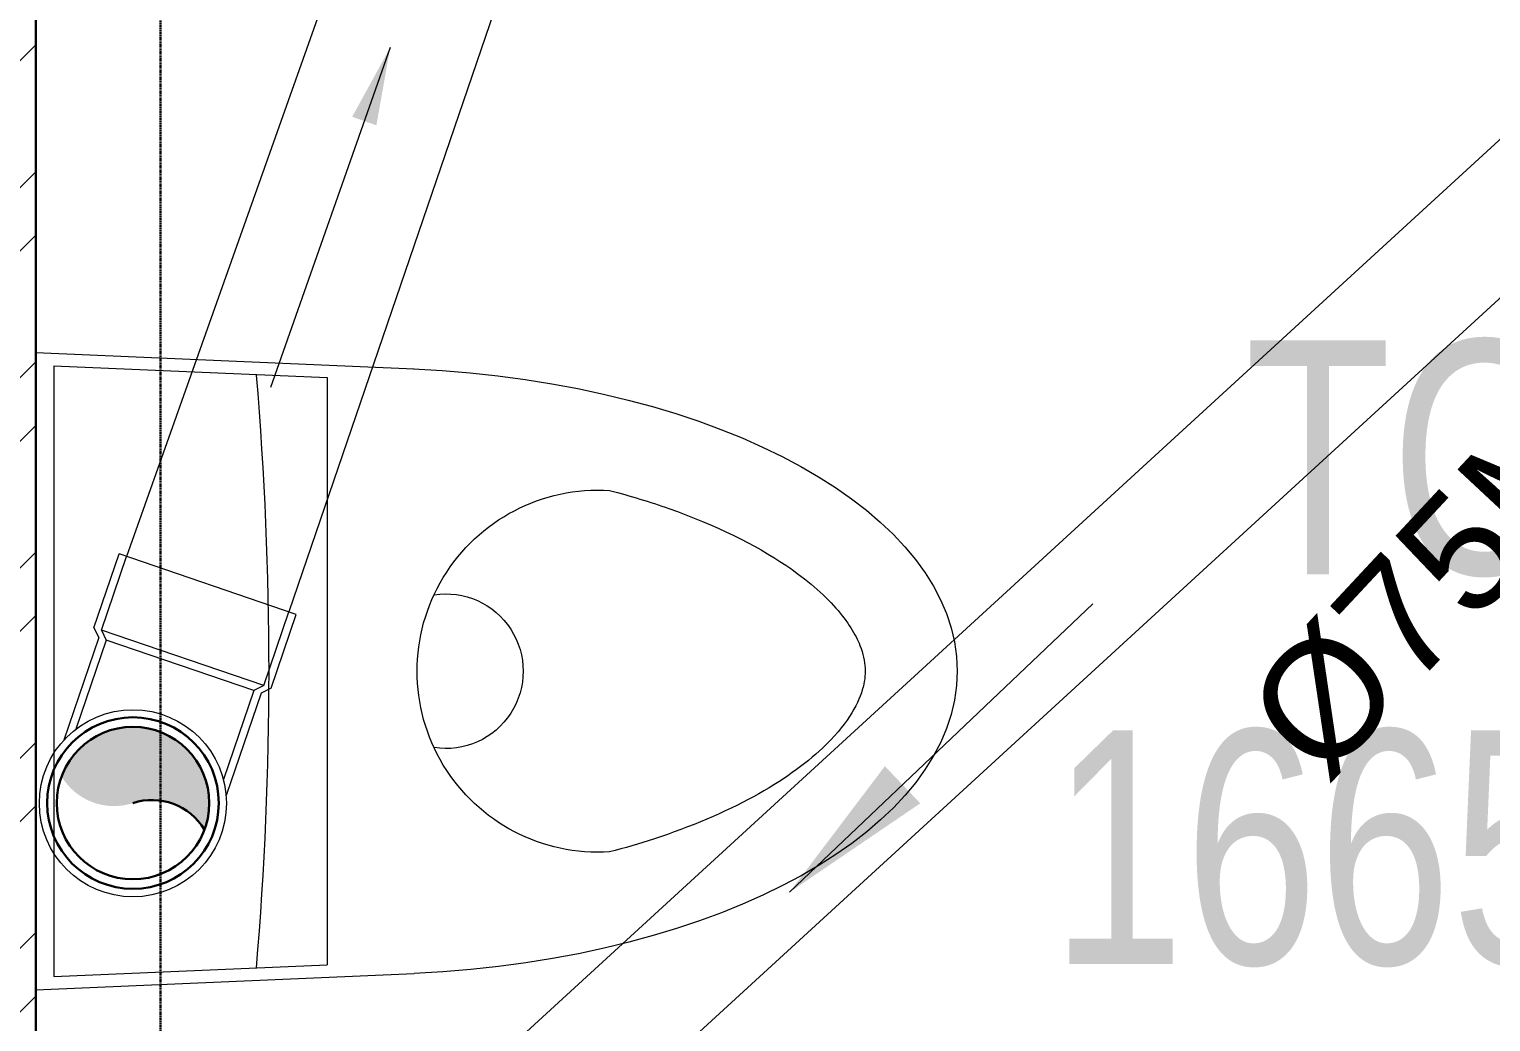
# Model space of a CAD drawing. Header units: millimetres. Extents: x 554 to 29966, y 4404 to 52986.
# Drawn here: x 17456 to 18393, y 12521 to 13157 of the extents above; entities that cross this region are included whole.
import ezdxf

# ---------------------------------------------------------------- set-up
doc = ezdxf.new("R2010")
doc.units = ezdxf.units.MM
doc.linetypes.add('DASHED2', pattern=[0.375, 0.25, -0.125])
for name, color, linetype, lineweight in [('A-TEXT-ROOM-50', 7, 'Continuous', 9), ('FUR', 7, 'Continuous', 15), ('PP-BEAM', 6, 'DASHED2', 30), ('PP-WALL', 7, 'Continuous', 30), ('SWP', 1, 'Continuous', 15), ('WALL HATCH', 8, 'Continuous', 0)]:
    doc.layers.add(name, color=color, linetype=linetype, lineweight=lineweight)
doc.layers.add('SH - WWP', color=94, linetype='Continuous', lineweight=0, true_color=0x009e00)
doc.layers.add('SH- WWP', color=92, linetype='Continuous')
doc.styles.add('_MAA_200', font='Arial Narrow.ttf', dxfattribs={"height": 100})
doc.styles.add('ARIAL', font='Arial.ttf')
doc.styles.get("Standard").update_dxf_attribs({"font": 'arial.ttf'})
doc.dimstyles.new('COLUMN DIM PLAN', dxfattribs={"dimtxt": 100, "dimasz": 50, "dimexe": 0, "dimexo": 0, "dimgap": 30, "dimtad": 0, "dimdec": 0, "dimdsep": 46, "dimtxsty": '_MAA_200', "dimblk": 'ARCHTICK', "dimcen": 2.5, "dimdle": 50, "dimclrd": 256, "dimclre": 256, "dimclrt": 256, "dimadec": 0, "dimazin": 0, "dimtfac": 1, "dimtdec": 0, "dimtmove": 1, "dimatfit": 3, "dimfxl": 1, "dimlwd": -1, "dimlwe": -1, "dimarcsym": 0})

# ---------------------------------------------------------------- blocks, each defined once
blk = doc.blocks.new('A$C34535F5F')
at = {"layer": 'FUR', "linetype": 'Continuous'}
blk.add_line((7.30756374410157, 0.6289789640859454), (7.30756374410157, 15.36669925259684), dxfattribs=at)
for points in [[(-5.1773586165e-06, 15.99469262112598), (9.488228492811686, 15.58530480220997)], [(-5.1773586165e-06, 15.99469262112598), (-5.1773586165e-06, 1.3152593965e-06)], [(0.4518127223655031, 0.333174596772551), (0.4518127223655031, 15.66151933959827), (7.30756374410157, 15.36571497229215)], [(-4.6040713642e-06, 1.3399976524e-06), (9.488228492811686, 0.4093891341608469)], [(0.4518127223655031, 0.333174596772551), (7.30756374410157, 0.6289789640859454)]]:
    blk.add_lwpolyline(points, dxfattribs=at)
for centre, radius, start, end in [((-82.43356653371848, 7.997346968185412), 88.2740429474575, 355.1706320567113, 4.838208005137757), ((14.10840801377526, 7.997650270378471), 4.543575502682315, 86.37742345364931, 273.6225765463507), ((10.28499021323114, 7.997650270378471), 1.940983098056188, 261.2489595723783, 98.7510404280416)]:
    blk.add_arc(centre, radius, start, end, dxfattribs=at)
blk.add_ellipse((8.091878359069597, 7.997346968185412), major_axis=(-15.02705318510713, -0.0004921401246645), ratio=0.5071451269459373, start_param=1.662675256482551, end_param=4.619315705604916, dxfattribs=at)
blk.add_open_spline([(14.39548825315614, 3.463153243726083), (14.91302334903048, 3.598485968635031), (15.40934677680525, 3.749572506610093), (17.04596771268734, 4.324187240336867), (18.04585381200195, 4.820209591939601), (19.3468307128951, 5.698914285413593), (19.76686025955314, 6.068188179050592), (20.37716554440885, 6.759230911126905), (20.5661491521696, 7.076913165647963), (20.75745456179175, 7.559917411002061), (20.79487015915402, 7.743754381349388), (20.81242688527891, 8.097778894311887), (20.79322074065022, 8.271584527238701), (20.67726372099605, 8.666097421998527), (20.57800686318115, 8.887820758710404), (20.25516603674805, 9.380109179502142), (20.03078012623337, 9.649802222483231), (19.30430730882108, 10.33365049375334), (18.72219344881341, 10.75464509321227), (17.28922340967438, 11.53923489571662), (16.4405024759053, 11.90268593577548), (15.14084198456294, 12.32581897137334), (14.77384033749877, 12.43321184765864), (14.39548825317797, 12.53214729703086)], degree=3, knots=[2.047043615697423, 2.047043615697423, 2.047043615697423, 2.047043615697423, 2.176320127587233, 2.176320127587233, 2.497545405150008, 2.497545405150008, 2.720446929078087, 2.720446929078087, 2.943348453006166, 2.943348453006166, 3.116442422806044, 3.116442422806044, 3.289536392605924, 3.289536392605924, 3.462630362405803, 3.462630362405803, 3.635724332205683, 3.635724332205683, 3.888669672234206, 3.888669672234206, 4.14161501226273, 4.14161501226273, 4.23612440737344, 4.23612440737344, 4.23612440737344, 4.23612440737344], dxfattribs=at)
blk = doc.blocks.new('_ArchTick')
at = {"color": 0, "linetype": 'ByBlock', "const_width": 0.15}
blk.add_lwpolyline([(-0.5, -0.5), (0.5, 0.5)], dxfattribs=at)
blk = doc.blocks.new('PP-WC CONNECTOR BEND')
at = {"lineweight": 30}
h = blk.add_hatch(color=256, dxfattribs=at)
edge = h.paths.add_edge_path()
edge.add_ellipse((-583.9275100874925, 9774.490039917931), major_axis=(19.39290396956005, 18.32186724565119), ratio=1, start_angle=96.33861705339172, end_angle=173.6613829466086, ccw=False)
edge.add_ellipse((-605.224672053997, 9758.421236726892), major_axis=(22.89194586542945, -24.23013451044475), ratio=0.9999999999973738, start_angle=-44.99999999999977, end_angle=135, ccw=False)
edge.add_ellipse((-626.5218340165429, 9742.352433536376), major_axis=(18.3218672456512, -19.39290396956005), ratio=1, start_angle=6.338617053391655, end_angle=83.66138294660833)
at = {"linetype": 'Continuous'}
for p, q in [((-541.5818227431124, 9795.920850243612), (-588.9823970954616, 9795.920850243534)), ((-538.1727318340578, 9799.329941152686), (-541.5818227431517, 9795.920850243589)), ((-538.1727318340265, 9799.329941152686), (-504.0818227431201, 9799.329941152744)), ((-504.0818227430058, 9717.51175933456), (-504.0818227431201, 9799.329941152744)), ((-541.5818227429944, 9720.920850243572), (-588.9823970953393, 9720.920850243496)), ((-538.1727318339242, 9717.511759334506), (-541.5818227430336, 9720.92085024359)), ((-538.1727318339242, 9717.511759334506), (-504.0818227430058, 9717.51175933456))]:
    blk.add_line(p, q, dxfattribs=at)
at = {"linetype": 'Continuous', "ltscale": 0.005}
for p, q in [((-538.1727318340502, 9795.920850243598), (-541.5818227431085, 9792.51175933452)), ((-538.1727318340226, 9795.920850243598), (-504.081822743132, 9795.920850243652)), ((-538.1727318339398, 9720.920850243601), (-538.1727318340304, 9795.920850243598)), ((-541.5818227431085, 9792.51175933452), (-582.7184718997637, 9792.511759334451)), ((-541.5818227430376, 9724.32994115268), (-541.5818227431085, 9792.51175933452)), ((-541.5818227429983, 9724.329941152657), (-582.7184718996575, 9724.329941152597)), ((-538.172731833932, 9720.920850243601), (-541.5818227430376, 9724.32994115268)), ((-538.172731833932, 9720.920850243601), (-504.0818227430216, 9720.920850243652))]:
    blk.add_line(p, q, dxfattribs=at)
at = {"linetype": 'Continuous'}
blk.add_circle((-605.3318227430137, 9758.420850243483), 40.90909090909089, dxfattribs=at)
at = {"linetype": 'Continuous', "ltscale": 0.005}
blk.add_circle((-605.3318227430732, 9758.420850243483), 37.50000000003968, dxfattribs=at)
at = {"lineweight": 30}
for radius in [37.50049768746063, 33.33377572218723]:
    blk.add_circle((-605.224672053997, 9758.421236726896), radius, dxfattribs=at)
blk.add_arc((-626.5218340165429, 9742.352433536376), 26.67912186968674, 319.71194947771, 37.03471536996615, dxfattribs=at)

msp = doc.modelspace()

# ---------------------------------------------------------------- hatches: boundary and pattern name
at = {"layer": 'WALL HATCH'}
h = msp.add_hatch(dxfattribs=at)
h.set_pattern_fill('ANSI32', color=256, scale=230, style=0)
h.set_pattern_definition([(45, (-2728487.738031354, 3305291.588856062), (-60.98795987733971, 60.98795987733972), []), (45, (-2728447.079391504, 3305291.588856062), (-60.98795987733971, 60.98795987733972), [])])
h.paths.add_polyline_path([(17460.43178468908, 11610.57759624989), (17310.43178469094, 11610.57759624989), (17310.43178469094, 13275.57759624989), (17460.43178468908, 13275.57759624989)])

# ---------------------------------------------------------------- linework, layer by layer
at = {"layer": 'PP-BEAM', "lineweight": 30, "ltscale": 3}
msp.add_line((17540.43178445811, 10460.57759625035), (17540.43178468955, 17075.57759623918), dxfattribs=at)
at = {"layer": 'PP-WALL', "ltscale": 0.6}
msp.add_line((17460.43178468908, 13175.57759625082), (17460.43178468908, 11610.57759624989), dxfattribs=at)
at = {"layer": 'SH - WWP'}
for p, q in [((17747.38246151491, 12489.13223332902), (18913.9840949775, 13558.62558921323)), ((17798.064603218, 12433.84823462776), (18959.91768210719, 13498.98830707315))]:
    msp.add_line(p, q, dxfattribs=at)
at = {"layer": 'SWP', "linetype": 'Continuous'}
for p, q in [((17741.63339325379, 13447.80560981612), (17518.56584444793, 12819.13761702123)), ((17834.13519025466, 13402.98351348275), (17622.66580618604, 12783.59612062517))]:
    msp.add_line(p, q, dxfattribs=at)

# ---------------------------------------------------------------- block references
at = {"layer": 'FUR', "linetype": 'Continuous', "extrusion": (0, 0, -1), "xscale": 25.55555555550383, "yscale": 25.55555555550383, "zscale": -25.5555555554565, "rotation": 180.0000012329835}
msp.add_blockref('A$C34535F5F', (-17460.43192139513, 12949.9074780479), dxfattribs=at)
at = {"layer": 'SWP', "linetype": 'Continuous', "xscale": 1.46666666668198, "yscale": 1.46666666668198, "zscale": 1.46666666668198, "rotation": 71.14922305490954}
msp.add_blockref('PP-WC CONNECTOR BEND', (31354.17661777804, 8876.647121861479), dxfattribs=at)

# ---------------------------------------------------------------- texts
at = {"layer": 'A-TEXT-ROOM-50', "insert": (18504.71782041819, 12957.74685261295), "char_height": 150, "width": 1108.685310785403, "attachment_point": 2, "style": 'ARIAL'}
msp.add_mtext('{\\fSwis721 LtCn BT|b0|i0|c0|p34;TOILET\\P1665X2065}', dxfattribs=at)
at = {"layer": 'SH- WWP', "lineweight": 30, "insert": (18195.03626991448, 12685.19036684734), "char_height": 75, "width": 774.8714237896322, "attachment_point": 1, "rotation": 47.00740832928041}
msp.add_mtext('\\pxqc;\\A1;\\fArial|b0|i0|c0|p34;\\C3;Ø75MM WWP', dxfattribs=at)

# ---------------------------------------------------------------- leaders
at = {"layer": 'SH - WWP'}
msp.add_leader([(17943.68645289878, 12603.78942464422), (18138.18795283197, 12788.74496030332)], dimstyle='COLUMN DIM PLAN', override={"dimasz": 100, "dimgap": 30, "dimtad": 0, "dimfxl": 5, "dimarcsym": 2}, dxfattribs=at)
at = {"layer": 'SWP', "linetype": 'Continuous'}
msp.add_leader([(17687.60291670834, 13145.48035151688), (17610.88258838666, 12927.52869031382)], dimstyle='COLUMN DIM PLAN', override={"dimgap": 30, "dimtad": 0, "dimfxl": 5, "dimarcsym": 2}, dxfattribs=at)

doc.saveas('drawing.dxf')
